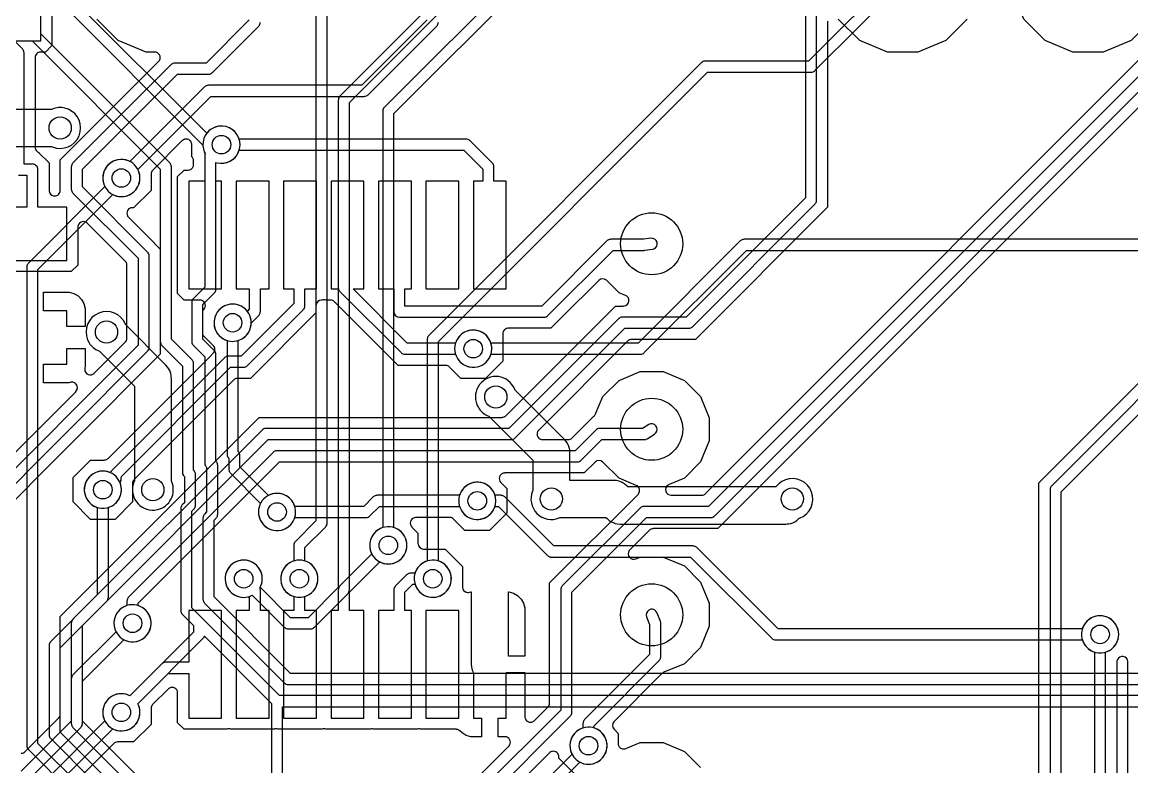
# Model space of a CAD drawing. Header units: inches. Extents: x 0 to 2.56, y 0 to 2.2.
# Drawn here: x 0.355 to 0.953, y 1.591 to 1.992 of the extents above; entities that cross this region are included whole.
import ezdxf

# ---------------------------------------------------------------- set-up
doc = ezdxf.new("R2010")
doc.units = ezdxf.units.IN

msp = doc.modelspace()

# ---------------------------------------------------------------- linework, layer by layer
at = {"layer": '16_copper_3V3'}
for points in [[(1.31646, 1.629), (0.49324, 1.629), (0.446, 1.67624), (0.446, 1.72847), (0.44712, 1.72959, 0.144304), (0.44793, 1.73108), (0.44795, 1.73137), (0.448, 1.73172), (0.448, 1.74828), (0.44795, 1.74862), (0.44793, 1.74895), (0.44789, 1.74904), (0.44788, 1.74913, 0.053914), (0.44752, 1.74991), (0.44733, 1.75013), (0.44712, 1.75041), (0.447, 1.75053), (0.447, 1.80787), (0.44695, 1.8082), (0.44693, 1.80854, 0.087654), (0.44652, 1.8095), (0.44633, 1.80972), (0.44612, 1.80999), (0.435, 1.82111), (0.435, 1.914), (0.43495, 1.91433), (0.43493, 1.91467, 0.087654), (0.43452, 1.91563), (0.43433, 1.91585), (0.43412, 1.91612), (0.36453, 1.98572), (0.36453, 2.05193)], [(0.29453, 1.98193), (0.35983, 1.98193), (0.429, 1.91276), (0.429, 1.81987), (0.42905, 1.81954), (0.42907, 1.8192, 0.087654), (0.42948, 1.81824), (0.42967, 1.81802), (0.42988, 1.81775), (0.441, 1.80663), (0.441, 1.74928), (0.44105, 1.74895), (0.44107, 1.74862, 0.087654), (0.44148, 1.74766), (0.44167, 1.74744), (0.44188, 1.74716), (0.442, 1.74704), (0.442, 1.73296), (0.44088, 1.73184), (0.44068, 1.73157), (0.44046, 1.73131, 0.087651), (0.44007, 1.73035), (0.44005, 1.73006), (0.44, 1.72972), (0.44, 1.675), (0.44005, 1.67467), (0.44007, 1.67433, 0.087654), (0.44048, 1.67337), (0.44067, 1.67315), (0.44088, 1.67288), (0.447, 1.66676), (0.447, 1.66324), (0.41262, 1.62887), (0.41184, 1.62927, 1), (0.40416, 1.61073), (0.40566, 1.61025, 0.612801), (0.41727, 1.62384), (0.41687, 1.62462), (0.45212, 1.65988), (0.45232, 1.66015), (0.45254, 1.6604, 0.01577), (0.45263, 1.66056), (0.45275, 1.66088), (0.45279, 1.66097), (0.489, 1.62476), (0.489, 1.35124)], [(0.339, 1.19276), (0.49412, 1.34788), (0.49432, 1.34815), (0.49454, 1.3484, 0.087651), (0.49493, 1.34937), (0.49495, 1.34966), (0.495, 1.35), (0.495, 1.491), (0.53046, 1.491), (0.53073, 1.49016, 1), (0.54927, 1.49784), (0.54855, 1.49924, 0.6128), (0.53073, 1.49784), (0.53046, 1.497), (0.495, 1.497), (0.495, 1.623), (1.31646, 1.623)]]:
    msp.add_lwpolyline(points, format="xyb", dxfattribs=at)
at = {"layer": '16_copper_5V'}
for points in [[(0.37588, 2.00188), (0.452, 1.92576), (0.452, 1.92521, 0.078702), (0.45273, 1.92216), (0.453, 1.92164), (0.453, 1.84924), (0.44688, 1.84312), (0.44668, 1.84285), (0.44646, 1.8426, 0.087651), (0.44607, 1.84163), (0.44605, 1.84134), (0.446, 1.841), (0.446, 1.81984), (0.44605, 1.81951), (0.44607, 1.81918, 0.087654), (0.44648, 1.81821), (0.44667, 1.81799), (0.44688, 1.81772), (0.453, 1.8116), (0.453, 1.75426), (0.45305, 1.75392), (0.45307, 1.75359), (0.45311, 1.7535), (0.45312, 1.75341, 0.053914), (0.45348, 1.75263), (0.45367, 1.75241), (0.45388, 1.75213), (0.454, 1.75201), (0.454, 1.72799), (0.45288, 1.72687), (0.45268, 1.7266), (0.45246, 1.72634, 0.087651), (0.45207, 1.72538), (0.45205, 1.72509), (0.452, 1.72474), (0.452, 1.681), (0.45205, 1.68067), (0.45207, 1.68033, 0.087654), (0.45248, 1.67937), (0.45267, 1.67915), (0.45288, 1.67888), (0.49588, 1.63588), (0.49615, 1.63568), (0.4964, 1.63546, 0.087651), (0.49737, 1.63507), (0.49766, 1.63505), (0.498, 1.635), (1.308, 1.635)], [(1.30676, 1.641), (0.49924, 1.641), (0.458, 1.68224), (0.458, 1.7235), (0.45912, 1.72462, 0.144304), (0.45993, 1.72611), (0.45995, 1.7264), (0.46, 1.72674), (0.46, 1.75326), (0.45995, 1.75359), (0.45993, 1.75392, 0.087654), (0.45952, 1.75488), (0.45933, 1.7551), (0.45912, 1.75538), (0.459, 1.7555), (0.459, 1.81284), (0.45895, 1.81317), (0.45893, 1.81351, 0.087654), (0.45852, 1.81447), (0.45833, 1.81469), (0.45812, 1.81496), (0.452, 1.82108), (0.452, 1.83976), (0.45812, 1.84588), (0.45832, 1.84615), (0.45854, 1.8464, 0.087651), (0.45893, 1.84737), (0.45895, 1.84766), (0.459, 1.848), (0.459, 1.91646), (0.45966, 1.91625, 1), (0.46434, 1.93575), (0.46279, 1.936, 0.24008), (0.45437, 1.93251), (0.4541, 1.93214), (0.381, 2.00524)]]:
    msp.add_lwpolyline(points, format="xyb", dxfattribs=at)
at = {"layer": '16_copper_GND'}
for points in [[(0.32954, 1.83983, 0.461008), (0.33716, 1.85478), (0.33696, 1.85516), (0.33696, 1.925), (0.3704, 1.925), (0.37078, 1.92481, 1), (0.37922, 1.94519), (0.37758, 1.94573, 0.158384), (0.37078, 1.94519), (0.3704, 1.945), (0.33519, 1.945), (0.33481, 1.94519, 0.36892), (0.32117, 1.94077), (0.32039, 1.93922), (0.32026, 1.93882), (0.31989, 1.93845, 0.158205), (0.31709, 1.93295), (0.31696, 1.93139, 0.000218), (0.31696, 1.93138), (0.31696, 1.85516), (0.31677, 1.85478, 0.560029), (0.32783, 1.83956)], [(0.42758, 1.72927, 0.461008), (0.43519, 1.74422), (0.435, 1.7446), (0.435, 1.8), (0.43494, 1.80073), (0.43488, 1.80154, 0.118891), (0.43309, 1.80587), (0.43208, 1.80706), (0.43207, 1.80707), (0.43207, 1.80707), (0.41033, 1.82882), (0.41019, 1.82922, 1), (0.38981, 1.82078), (0.39059, 1.81923, 0.158385), (0.39578, 1.81481), (0.39618, 1.81467), (0.415, 1.79586), (0.415, 1.7446), (0.41481, 1.74422, 0.560029), (0.42587, 1.729)], [(0.76723, 1.72152), (0.768, 1.72158, 0.118891), (0.77234, 1.72337), (0.77353, 1.72439), (0.77353, 1.72439), (0.77354, 1.72439, 0.019028), (0.77422, 1.72481), (0.77577, 1.72559, 1), (0.76423, 1.74441), (0.76283, 1.74339), (0.76161, 1.74217), (0.7611, 1.74146), (0.68121, 1.74146), (0.68061, 1.74207, 0.158205), (0.67511, 1.74488), (0.67354, 1.745, 0.000218), (0.67354, 1.745), (0.65, 1.745), (0.65, 1.76), (0.64994, 1.76076), (0.64988, 1.76154, 0.118891), (0.64809, 1.76587), (0.64708, 1.76706), (0.64707, 1.76707), (0.64707, 1.76707), (0.62033, 1.79382), (0.62019, 1.79422, 1), (0.59981, 1.78578), (0.60059, 1.78423, 0.158385), (0.60578, 1.77981), (0.60618, 1.77967), (0.63, 1.75586), (0.63, 1.7396), (0.62981, 1.73922, 0.668179), (0.64422, 1.72481), (0.6446, 1.725), (0.66939, 1.725), (0.67, 1.72439), (0.67059, 1.72389), (0.67117, 1.72339, 0.118893), (0.6755, 1.72159), (0.67706, 1.72146, 0.000218), (0.67707, 1.72146), (0.76646, 1.72146)]]:
    msp.add_lwpolyline(points, format="xyb", close=True, dxfattribs=at)
at = {"layer": '16_copper_GPIO14_TX'}
msp.add_lwpolyline([(0.38612, 1.58012), (0.363, 1.60324), (0.363, 1.85876), (0.40338, 1.89913), (0.40416, 1.89873, 1), (0.41184, 1.91727), (0.41034, 1.91775, 0.612801), (0.39873, 1.90416), (0.39913, 1.90338), (0.35788, 1.86212), (0.35768, 1.86185), (0.35746, 1.8616, 0.087651), (0.35707, 1.86063), (0.35705, 1.86034), (0.357, 1.86), (0.357, 1.602), (0.35705, 1.60167), (0.35707, 1.60133, 0.087654), (0.35748, 1.60037), (0.35767, 1.60015), (0.35788, 1.59988), (0.381, 1.57676)], format="xyb", dxfattribs=at)
at = {"layer": '16_copper_GPIO17'}
msp.add_lwpolyline([(0.82588, 2.01812), (0.77876, 1.971), (0.72295, 1.971), (0.72261, 1.97095), (0.72228, 1.97093, 0.087654), (0.72132, 1.97052), (0.7211, 1.97033), (0.72082, 1.97012), (0.57388, 1.82318), (0.57368, 1.82291), (0.57346, 1.82265, 0.087651), (0.57307, 1.82169), (0.57305, 1.8214), (0.573, 1.82105), (0.573, 1.70154), (0.57216, 1.70127, 0.85408), (0.57679, 1.682), (0.57834, 1.68225, 0.726542), (0.57984, 1.70127), (0.579, 1.70154), (0.579, 1.81981), (0.72419, 1.965), (0.78, 1.965), (0.78033, 1.96505), (0.78067, 1.96507, 0.087654), (0.78163, 1.96548), (0.78185, 1.96567), (0.78212, 1.96588), (0.82987, 2.01362)], format="xyb", dxfattribs=at)
at = {"layer": '16_copper_GPIO2_SDA'}
msp.add_lwpolyline([(0.573, 1.99924), (0.52588, 1.95212), (0.52568, 1.95185), (0.52546, 1.9516, 0.087651), (0.52507, 1.95063), (0.52505, 1.95034), (0.525, 1.95), (0.525, 1.68724), (0.50876, 1.671), (0.49924, 1.671), (0.48287, 1.68738), (0.48327, 1.68816, 1), (0.46473, 1.69584), (0.46425, 1.69434, 0.612801), (0.47784, 1.68273), (0.47862, 1.68313), (0.49588, 1.66588), (0.49615, 1.66568), (0.4964, 1.66546, 0.087651), (0.49737, 1.66507), (0.49766, 1.66505), (0.498, 1.665), (0.51, 1.665), (0.51033, 1.66505), (0.51067, 1.66507, 0.087654), (0.51163, 1.66548), (0.51185, 1.66567), (0.51212, 1.66588), (0.53012, 1.68388), (0.53032, 1.68415), (0.53054, 1.6844, 0.087651), (0.53093, 1.68537), (0.53095, 1.68566), (0.531, 1.686), (0.531, 1.94876), (0.57812, 1.99588)], format="xyb", dxfattribs=at)
at = {"layer": '16_copper_GPIO3_SCL'}
msp.add_lwpolyline([(0.513, 2.004), (0.513, 1.72324), (0.50188, 1.71212), (0.50168, 1.71185), (0.50146, 1.7116, 0.087651), (0.50107, 1.71063), (0.50105, 1.71034), (0.501, 1.71), (0.501, 1.70154), (0.50016, 1.70127, 0.85408), (0.50479, 1.682), (0.50634, 1.68225, 0.726542), (0.50784, 1.70127), (0.507, 1.70154), (0.507, 1.70876), (0.51812, 1.71988), (0.51832, 1.72015), (0.51854, 1.7204, 0.087651), (0.51893, 1.72137), (0.51895, 1.72166), (0.519, 1.722), (0.519, 2.00276)], format="xyb", dxfattribs=at)
at = {"layer": '16_copper_GPIO4'}
msp.add_lwpolyline([(0.55434, 1.70025, 0.726542), (0.55584, 1.71927), (0.555, 1.71954), (0.555, 1.94276), (0.62544, 2.0132), (0.63002, 2.01397), (0.63084, 2.01423, 0.866048), (0.62903, 2.01989), (0.6235, 2.01896), (0.62342, 2.01893), (0.62333, 2.01893, 0.071781), (0.62253, 2.01862), (0.62223, 2.01839), (0.62198, 2.01822, 0.011401), (0.62188, 2.01812), (0.54988, 1.94612), (0.54968, 1.94585), (0.54946, 1.9456, 0.087651), (0.54907, 1.94463), (0.54905, 1.94434), (0.549, 1.944), (0.549, 1.71954), (0.54816, 1.71927, 0.85408), (0.55279, 1.7)], format="xyb", close=True, dxfattribs=at)
at = {"layer": '16_copper_PB0'}
msp.add_lwpolyline([(1.00178, 1.875), (0.744, 1.875), (0.74367, 1.87495), (0.74333, 1.87493, 0.087654), (0.74237, 1.87452), (0.74215, 1.87433), (0.74188, 1.87412), (0.68676, 1.819), (0.60736, 1.819), (0.60708, 1.81984, 1), (0.58855, 1.81216), (0.58926, 1.81076, 0.6128), (0.60708, 1.81216), (0.60736, 1.813), (0.688, 1.813), (0.68833, 1.81305), (0.68867, 1.81307, 0.087654), (0.68963, 1.81348), (0.68985, 1.81367), (0.69012, 1.81388), (0.74524, 1.869), (1.002, 1.869)], format="xyb", dxfattribs=at)
at = {"layer": '16_copper_PB2_CS'}
msp.add_lwpolyline([(0.47012, 1.53212), (0.387, 1.61524), (0.387, 1.63676), (0.40938, 1.65913), (0.41016, 1.65873, 1), (0.41784, 1.67727), (0.41634, 1.67775, 0.612801), (0.40473, 1.66416), (0.40513, 1.66338), (0.38188, 1.64012), (0.38168, 1.63985), (0.38146, 1.6396, 0.087651), (0.38107, 1.63863), (0.38105, 1.63834), (0.381, 1.638), (0.381, 1.614), (0.38105, 1.61367), (0.38107, 1.61333, 0.087654), (0.38148, 1.61237), (0.38167, 1.61215), (0.38188, 1.61188), (0.465, 1.52876)], format="xyb", dxfattribs=at)
at = {"layer": '16_copper_PB3_SDI'}
msp.add_lwpolyline([(0.56634, 1.32225, 0.726542), (0.56784, 1.34127), (0.567, 1.34154), (0.567, 1.50476), (0.65538, 1.59313), (0.65616, 1.59273, 1), (0.66384, 1.61127), (0.66234, 1.61175, 0.612801), (0.65073, 1.59816), (0.65113, 1.59738), (0.56188, 1.50812), (0.56168, 1.50785), (0.56146, 1.5076, 0.087651), (0.56107, 1.50663), (0.56105, 1.50634), (0.561, 1.506), (0.561, 1.34154), (0.56016, 1.34127, 0.85408), (0.56479, 1.322)], format="xyb", close=True, dxfattribs=at)
at = {"layer": '16_copper_PC4_SDA'}
for points in [[(0.49434, 1.71825, 1), (0.48966, 1.73775), (0.48816, 1.73727), (0.48738, 1.73687), (0.472, 1.75224), (0.472, 1.75823), (0.47195, 1.75856), (0.47193, 1.75889, 0.087654), (0.47152, 1.75985), (0.47133, 1.76007), (0.47112, 1.76035), (0.471, 1.76047), (0.471, 1.82046), (0.47184, 1.82073, 1), (0.46416, 1.83927), (0.46276, 1.83855, 0.6128), (0.46416, 1.82073), (0.465, 1.82046), (0.465, 1.75923), (0.46505, 1.75889), (0.46507, 1.75856), (0.46511, 1.75847), (0.46512, 1.75838, 0.053914), (0.46548, 1.7576), (0.46567, 1.75738), (0.46588, 1.7571), (0.466, 1.75698), (0.466, 1.751), (0.46605, 1.75067), (0.46607, 1.75033, 0.087654), (0.46648, 1.74937), (0.46667, 1.74915), (0.46688, 1.74888), (0.48313, 1.73262), (0.48273, 1.73184, 0.560029), (0.49279, 1.718)], [(0.93834, 1.65225, 1), (0.93366, 1.67175), (0.93216, 1.67127, 0.19891), (0.92673, 1.66584), (0.92646, 1.665), (0.76224, 1.665), (0.71846, 1.70878), (0.71819, 1.70898), (0.71794, 1.7092, 0.087651), (0.71697, 1.70959), (0.71668, 1.70961), (0.71634, 1.70966), (0.6413, 1.70966), (0.61484, 1.73612), (0.61457, 1.73632), (0.61431, 1.73654, 0.087651), (0.61335, 1.73693), (0.61306, 1.73695), (0.61272, 1.737), (0.60954, 1.737), (0.60927, 1.73784, 1), (0.59073, 1.73016), (0.59145, 1.72876, 0.6128), (0.60927, 1.73016), (0.60954, 1.731), (0.61147, 1.731), (0.63793, 1.70454), (0.6382, 1.70434), (0.63846, 1.70412, 0.087651), (0.63942, 1.70373), (0.63971, 1.70371), (0.64005, 1.70366), (0.7151, 1.70366), (0.75888, 1.65988), (0.75915, 1.65968), (0.7594, 1.65946, 0.087651), (0.76037, 1.65907), (0.76066, 1.65905), (0.761, 1.659), (0.92646, 1.659), (0.92673, 1.65816, 0.324919), (0.93679, 1.652)]]:
    msp.add_lwpolyline(points, format="xyb", close=True, dxfattribs=at)
at = {"layer": '16_copper_PC5_SCL'}
msp.add_lwpolyline([(0.39812, 1.58612), (0.375, 1.60924), (0.375, 1.65476), (0.40012, 1.67988), (0.40032, 1.68015), (0.40054, 1.6804, 0.087651), (0.40093, 1.68137), (0.40095, 1.68166), (0.401, 1.682), (0.401, 1.73046), (0.40184, 1.73073, 1), (0.39416, 1.74927), (0.39276, 1.74855, 0.6128), (0.39416, 1.73073), (0.395, 1.73046), (0.395, 1.68324), (0.36988, 1.65812), (0.36968, 1.65785), (0.36946, 1.6576, 0.087651), (0.36907, 1.65663), (0.36905, 1.65634), (0.369, 1.656), (0.369, 1.608), (0.36905, 1.60767), (0.36907, 1.60733, 0.087654), (0.36948, 1.60637), (0.36967, 1.60615), (0.36988, 1.60588), (0.393, 1.58276)], format="xyb", dxfattribs=at)
at = {"layer": '1_copper'}
for points in [[(0.59004, 1.90626), (0.57232, 1.90626), (0.57232, 1.84819), (0.59004, 1.84819)], [(0.59004, 1.67492), (0.57232, 1.67492), (0.57232, 1.61685), (0.59004, 1.61685)]]:
    msp.add_lwpolyline(points, close=True, dxfattribs=at)
at = {"layer": '1_copper_3V3'}
for points in [[(0.3415, 1.86358), (0.3785, 1.86358), (0.3785, 1.89232), (0.363, 1.89232), (0.363, 1.9125, 0.414214), (0.36, 1.9155), (0.3555, 1.9155), (0.3555, 1.9755), (0.35545, 1.97583), (0.35543, 1.97617, 0.087654), (0.35502, 1.97713), (0.35483, 1.97735), (0.35462, 1.97762), (0.35031, 1.98193), (0.36453, 1.98193), (0.36453, 2.05193), (0.29453, 2.05193)], [(0.33895, 1.54671), (0.40338, 1.61113), (0.40416, 1.61073, 0.668182), (0.41727, 1.62384), (0.41687, 1.62462), (0.43324, 1.641), (0.44437, 1.641), (0.44437, 1.61685), (0.46209, 1.61685), (0.46209, 1.67492), (0.44437, 1.67492), (0.44437, 1.647), (0.432, 1.647), (0.43167, 1.64695), (0.43133, 1.64693, 0.087654), (0.43037, 1.64652), (0.43015, 1.64633), (0.42988, 1.64612), (0.41262, 1.62887), (0.41184, 1.62927, 0.668182), (0.39873, 1.61616), (0.39913, 1.61538), (0.33895, 1.5552)]]:
    msp.add_lwpolyline(points, format="xyb", dxfattribs=at)
msp.add_lwpolyline([(0.3525, 1.9095), (0.357, 1.9095), (0.357, 1.89232), (0.3415, 1.89232)], dxfattribs=at)
at = {"layer": '1_copper_5V'}
msp.add_lwpolyline([(0.46209, 1.90626), (0.459, 1.90626), (0.459, 1.91646), (0.45966, 1.91625, 0.368918), (0.47127, 1.92216), (0.47154, 1.923), (0.59276, 1.923), (0.603, 1.91276), (0.603, 1.90626), (0.59791, 1.90626), (0.59791, 1.84819), (0.61563, 1.84819), (0.61563, 1.90626), (0.609, 1.90626), (0.609, 1.914), (0.60895, 1.91433), (0.60893, 1.91467, 0.087654), (0.60852, 1.91563), (0.60833, 1.91585), (0.60812, 1.91612), (0.59612, 1.92812), (0.59585, 1.92832), (0.5956, 1.92854, 0.087651), (0.59463, 1.92893), (0.59434, 1.92895), (0.594, 1.929), (0.47154, 1.929), (0.47127, 1.92984, 0.924387), (0.45225, 1.92366), (0.45273, 1.92216), (0.45325, 1.92114), (0.45325, 1.92112), (0.45311, 1.92082, 0.015767), (0.45307, 1.92063), (0.45305, 1.92034), (0.453, 1.92), (0.453, 1.90626), (0.44437, 1.90626), (0.44437, 1.84819), (0.46209, 1.84819)], format="xyb", close=True, dxfattribs=at)
at = {"layer": '1_copper_EEPROM_ID_SD'}
for points in [[(0.477, 1.99324), (0.45376, 1.97), (0.437, 1.97), (0.43667, 1.96995), (0.43633, 1.96993, 0.087654), (0.43537, 1.96952), (0.43515, 1.96933), (0.43488, 1.96912), (0.38188, 1.91612), (0.38168, 1.91585), (0.38146, 1.9156, 0.087651), (0.38107, 1.91463), (0.38105, 1.91434), (0.381, 1.914), (0.381, 1.902), (0.38105, 1.90167), (0.38107, 1.90133, 0.087654), (0.38148, 1.90037), (0.38167, 1.90015), (0.38188, 1.89988), (0.417, 1.86476), (0.417, 1.81796), (0.33004, 1.731)], [(0.33341, 1.72588), (0.42212, 1.81459), (0.42232, 1.81486), (0.42254, 1.81512, 0.087651), (0.42293, 1.81608), (0.42295, 1.81637), (0.423, 1.81672), (0.423, 1.866), (0.42295, 1.86633), (0.42293, 1.86667, 0.087654), (0.42252, 1.86763), (0.42233, 1.86785), (0.42212, 1.86812), (0.387, 1.90324), (0.387, 1.91276), (0.43824, 1.964), (0.455, 1.964), (0.45533, 1.96405), (0.45567, 1.96407, 0.087654), (0.45663, 1.96448), (0.45685, 1.96467), (0.45712, 1.96488), (0.48212, 1.98988), (0.48232, 1.99015), (0.48254, 1.9904, 0.087651), (0.48293, 1.99137), (0.48295, 1.99166), (0.483, 1.992)]]:
    msp.add_lwpolyline(points, format="xyb", dxfattribs=at)
at = {"layer": '1_copper_GND'}
for points in [[(0.37053, 2.05441), (0.37053, 1.97944), (0.36701, 1.97593), (0.3645, 1.97593, 0.414214), (0.3615, 1.97293), (0.3615, 1.9245), (0.36153, 1.92428, 0.259831), (0.36348, 1.9217), (0.36356, 1.92167), (0.369, 1.91623), (0.369, 1.90132), (0.36903, 1.9011, 0.334869), (0.3714, 1.89841), (0.37159, 1.89835), (0.37159, 1.89835, 0.034406), (0.372, 1.89832), (0.372, 1.89832, 0.414214), (0.375, 1.90132), (0.375, 1.91773), (0.42712, 1.96985), (0.42808, 1.97081, 0.572911), (0.42677, 1.97582), (0.42643, 1.97586), (0.42615, 1.97592, 0.015791), (0.42596, 1.97593), (0.42137, 1.97593), (0.4063, 1.98217), (0.39477, 1.9937)], [(0.789, 1.99255), (0.789, 1.89227), (0.78285, 1.88612), (0.72388, 1.82715), (0.72388, 1.82715), (0.71773, 1.821), (0.68325, 1.821), (0.68292, 1.82095), (0.68259, 1.82093, 0.087654), (0.68163, 1.82052), (0.68163, 1.82052), (0.68141, 1.82033), (0.68113, 1.82012), (0.63313, 1.77212), (0.63307, 1.77203), (0.63298, 1.77196, 0.54841), (0.63444, 1.76711), (0.63478, 1.76707), (0.63507, 1.76701, 0.01577), (0.63525, 1.767), (0.64903, 1.767), (0.64936, 1.76705), (0.64969, 1.76707, 0.087654), (0.65066, 1.76748), (0.65088, 1.76767), (0.65115, 1.76788), (0.66282, 1.77955), (0.66283, 1.77955, 0.071787), (0.66345, 1.78014), (0.66366, 1.7805), (0.66383, 1.78077, 0.00789), (0.66387, 1.78085), (0.66773, 1.79018), (0.67648, 1.79893), (0.68791, 1.80366), (0.70028, 1.80366), (0.71171, 1.79893), (0.72046, 1.79018), (0.72519, 1.77875), (0.72519, 1.76638), (0.72046, 1.75495), (0.71171, 1.7462), (0.70344, 1.74277), (0.7032, 1.74263), (0.70296, 1.74252, 0.747777), (0.70458, 1.737), (0.72103, 1.737), (0.72136, 1.73705), (0.72169, 1.73707, 0.087654), (0.72266, 1.73748), (0.72288, 1.73767), (0.72315, 1.73788), (0.98873, 2.00345)], [(0.99748, 1.98675), (0.72973, 1.719), (0.69497, 1.719), (0.69464, 1.71895), (0.69431, 1.71893, 0.087654), (0.69334, 1.71852), (0.69334, 1.71852), (0.69312, 1.71833), (0.69285, 1.71812), (0.68232, 1.70759), (0.68216, 1.70738), (0.68198, 1.70718, 0.747782), (0.68559, 1.7027), (0.68791, 1.70366), (0.70028, 1.70366), (0.71171, 1.69893), (0.72046, 1.69018), (0.72519, 1.67875), (0.72519, 1.66638), (0.72046, 1.65495), (0.71171, 1.6462), (0.70068, 1.64163), (0.70053, 1.64154), (0.70036, 1.64148, 0.057079), (0.69971, 1.64098), (0.69885, 1.64012), (0.6738, 1.61507), (0.67366, 1.61489, 0.392527), (0.6738, 1.61083), (0.676, 1.60863), (0.676, 1.60322), (0.67605, 1.60284), (0.6761, 1.60246, 0.383484), (0.67945, 1.60025), (0.67974, 1.60034), (0.68015, 1.60045), (0.68791, 1.60366), (0.70028, 1.60366), (0.71171, 1.59893), (0.72046, 1.59018)], [(0.35402, 1.59799, 0.197442), (0.35612, 1.59885), (0.37412, 1.61685), (0.37432, 1.61712), (0.37454, 1.61737, 0.087651), (0.37493, 1.61834), (0.37495, 1.61863), (0.375, 1.61897), (0.375, 1.67173), (0.48227, 1.779), (0.61331, 1.779), (0.61365, 1.77905), (0.61398, 1.77907, 0.087654), (0.61494, 1.77948), (0.61516, 1.77967), (0.61544, 1.77988), (0.67456, 1.839), (0.67878, 1.839), (0.67905, 1.83904), (0.67932, 1.83905, 0.747774), (0.67993, 1.84477), (0.67648, 1.8462), (0.66982, 1.85285), (0.66964, 1.85299, 0.39257), (0.66558, 1.85285), (0.64588, 1.83315), (0.64588, 1.83315), (0.63973, 1.827), (0.61669, 1.827), (0.61657, 1.82698), (0.61646, 1.82699, 0.43207), (0.61376, 1.82333), (0.61382, 1.82319), (0.61382, 1.80937), (0.60444, 1.8), (0.59119, 1.8), (0.58507, 1.80612), (0.5848, 1.80632), (0.58454, 1.80654, 0.087651), (0.58358, 1.80693), (0.58329, 1.80695), (0.58295, 1.807), (0.5573, 1.807), (0.52299, 1.84131), (0.52272, 1.84151), (0.52247, 1.84173, 0.087651), (0.5215, 1.84212), (0.52121, 1.84214), (0.52087, 1.84219), (0.51828, 1.84219), (0.51823, 1.84222, 0.147869), (0.51615, 1.8422), (0.51612, 1.84219), (0.516, 1.84219, 0.392132), (0.51303, 1.83942), (0.51303, 1.83941), (0.51303, 1.83939), (0.513, 1.83919), (0.513, 1.8354), (0.4776, 1.8), (0.47069, 1.8), (0.47035, 1.79995), (0.47002, 1.79993), (0.46993, 1.79989), (0.46984, 1.79988, 0.071785), (0.46906, 1.79952), (0.46884, 1.79933), (0.46856, 1.79912), (0.41488, 1.74544), (0.41468, 1.74517), (0.41446, 1.74491, 0.087651), (0.41407, 1.74395), (0.41405, 1.74366), (0.414, 1.74331), (0.414, 1.73337), (0.40463, 1.724), (0.39137, 1.724), (0.382, 1.73337), (0.382, 1.74663), (0.39137, 1.756), (0.39874, 1.756), (0.39908, 1.75605), (0.39941, 1.75607, 0.087654), (0.40037, 1.75648), (0.40059, 1.75667), (0.40087, 1.75688), (0.45584, 1.81185), (0.45756, 1.81357, 0.414231), (0.45756, 1.81781), (0.452, 1.82337), (0.452, 1.83663), (0.45244, 1.83707, 0.572911), (0.45113, 1.84208), (0.45079, 1.84212), (0.45051, 1.84218, 0.015781), (0.45032, 1.84219), (0.44188, 1.84219), (0.43837, 1.8457), (0.43837, 1.90875), (0.44188, 1.91226), (0.444, 1.91226, 0.315117), (0.4468, 1.91424), (0.44689, 1.91444, 0.04798), (0.447, 1.91526), (0.447, 1.91713), (0.44697, 1.91736), (0.44697, 1.91745), (0.44695, 1.91751), (0.44693, 1.9178), (0.44689, 1.91788), (0.44688, 1.91798, 0.053915), (0.44652, 1.91876), (0.44633, 1.91898), (0.44612, 1.91925), (0.446, 1.91937), (0.446, 1.92603), (0.44598, 1.92614, 0.018641), (0.44597, 1.92636), (0.44597, 1.92645), (0.44592, 1.92662), (0.44588, 1.92688, 0.01863), (0.44581, 1.92709), (0.44573, 1.92722), (0.44572, 1.92727), (0.44565, 1.92737), (0.44552, 1.92766, 0.018631), (0.44539, 1.92784), (0.44526, 1.92797), (0.44525, 1.92798), (0.44522, 1.92801), (0.44517, 1.92806), (0.44496, 1.9283, 0.237958), (0.44233, 1.92895), (0.44214, 1.92888), (0.44212, 1.92888), (0.44206, 1.92885), (0.44204, 1.92884), (0.44173, 1.92875, 0.018627), (0.44153, 1.92865), (0.4414, 1.92855), (0.44134, 1.92852), (0.44122, 1.92841), (0.44102, 1.92828, 0.015772), (0.44088, 1.92815), (0.42488, 1.91215), (0.42468, 1.91188), (0.42446, 1.91163, 0.087651), (0.42407, 1.91066), (0.42405, 1.91037), (0.424, 1.91003), (0.424, 1.90137), (0.41463, 1.892), (0.41397, 1.892, 0.57289), (0.41135, 1.88753), (0.41156, 1.88726), (0.41172, 1.88702, 0.015772), (0.41185, 1.88688), (0.42285, 1.87588), (0.429, 1.86973), (0.429, 1.81299), (0.33501, 1.719)], [(0.32844, 1.73788), (0.3834, 1.79284), (0.38344, 1.7929), (0.3835, 1.79295, 0.077878), (0.38408, 1.794), (0.38421, 1.79433), (0.38421, 1.7944), (0.38424, 1.79448, 0.218353), (0.38357, 1.79689), (0.38331, 1.79713), (0.38306, 1.79737, 0.122744), (0.38132, 1.79796), (0.38092, 1.79791), (0.38061, 1.79789, 0.008406), (0.3805, 1.79786), (0.37982, 1.79768), (0.366, 1.79768), (0.366, 1.80768), (0.3785, 1.80768), (0.3785, 1.81605), (0.3885, 1.81605), (0.3885, 1.80636), (0.38832, 1.80568, 0.66337), (0.39268, 1.80229), (0.393, 1.80253), (0.39326, 1.8027, 0.009579), (0.39334, 1.80278), (0.41012, 1.81956), (0.41032, 1.81983), (0.41054, 1.82009, 0.087651), (0.41093, 1.82105), (0.41095, 1.82134), (0.411, 1.82169), (0.411, 1.86103), (0.41095, 1.86136), (0.41093, 1.86169, 0.087654), (0.41052, 1.86266), (0.41033, 1.86288), (0.41012, 1.86315), (0.38963, 1.88365), (0.38954, 1.88371), (0.38946, 1.8838, 0.54841), (0.38462, 1.88234), (0.38457, 1.882), (0.38451, 1.88171, 0.01577), (0.3845, 1.88153), (0.3845, 1.8611), (0.38099, 1.85758), (0.33901, 1.85758)], [(0.59958, 1.58431), (0.617, 1.60173), (0.61707, 1.60182), (0.61715, 1.60189, 0.548403), (0.6157, 1.60674), (0.61535, 1.60678), (0.61507, 1.60684, 0.01577), (0.61488, 1.60685), (0.6112, 1.60685), (0.6112, 1.61685), (0.61563, 1.61685), (0.61563, 1.64126), (0.61567, 1.64132), (0.61573, 1.64146), (0.62563, 1.64146), (0.62563, 1.6176), (0.62565, 1.61749), (0.62564, 1.61738, 0.54841), (0.63009, 1.61498), (0.63037, 1.61519), (0.63061, 1.61535, 0.015772), (0.63075, 1.61548), (0.63812, 1.62285), (0.63832, 1.62312), (0.63854, 1.62337, 0.087651), (0.63893, 1.62434), (0.63895, 1.62463), (0.639, 1.62497), (0.639, 1.68973), (0.68673, 1.73746), (0.68696, 1.73777), (0.6872, 1.73807, 0.383473), (0.6864, 1.742), (0.68612, 1.74214), (0.68576, 1.74235), (0.67648, 1.7462), (0.66782, 1.75485), (0.66764, 1.75499, 0.39257), (0.66358, 1.75485), (0.65773, 1.749), (0.61487, 1.749), (0.61476, 1.74898), (0.61465, 1.74899, 0.548396), (0.61225, 1.74453), (0.61246, 1.74426), (0.61262, 1.74402, 0.015772), (0.61275, 1.74388), (0.616, 1.74063), (0.616, 1.72737), (0.60663, 1.718), (0.59337, 1.718), (0.58725, 1.72412), (0.58698, 1.72432), (0.58673, 1.72454, 0.087651), (0.58576, 1.72493), (0.58547, 1.72495), (0.58513, 1.725), (0.56687, 1.725), (0.56676, 1.72498), (0.56665, 1.72499, 0.548396), (0.56425, 1.72053), (0.56446, 1.72026), (0.56462, 1.72002, 0.015772), (0.56475, 1.71988), (0.568, 1.71663), (0.568, 1.711), (0.56803, 1.71078, 0.392588), (0.571, 1.708), (0.58263, 1.708), (0.592, 1.69863), (0.592, 1.6876), (0.59203, 1.68741), (0.59202, 1.68723, 0.21835), (0.59334, 1.6851), (0.59356, 1.685), (0.59377, 1.68487, 0.136281), (0.59578, 1.6847), (0.5966, 1.68492), (0.59677, 1.68492), (0.59677, 1.64589), (0.59689, 1.64432, 0.078613), (0.59786, 1.64135), (0.59791, 1.64126), (0.59791, 1.61685), (0.60234, 1.61685), (0.60234, 1.60685), (0.5966, 1.60685), (0.59405, 1.60753), (0.59177, 1.60885), (0.59065, 1.60997, 0.144304), (0.58916, 1.61078), (0.58887, 1.6108), (0.58853, 1.61085), (0.56946, 1.61085), (0.56941, 1.61088, 0.167193), (0.56733, 1.61087), (0.5673, 1.61085), (0.54387, 1.61085), (0.54382, 1.61088, 0.167193), (0.54174, 1.61087), (0.54171, 1.61085), (0.51828, 1.61085), (0.51823, 1.61088, 0.167193), (0.51614, 1.61087), (0.51612, 1.61085), (0.49269, 1.61085), (0.49264, 1.61088, 0.167193), (0.49055, 1.61087), (0.49053, 1.61085), (0.4671, 1.61085), (0.46705, 1.61088, 0.167193), (0.46496, 1.61087), (0.46494, 1.61085), (0.44188, 1.61085), (0.43837, 1.61437), (0.43837, 1.6304), (0.43835, 1.63051), (0.43836, 1.63062, 0.54841), (0.43391, 1.63302), (0.43363, 1.63281), (0.43339, 1.63265, 0.015772), (0.43325, 1.63252), (0.42488, 1.62415), (0.42468, 1.62388), (0.42446, 1.62363, 0.087651), (0.42407, 1.62266), (0.42405, 1.62237), (0.424, 1.62203), (0.424, 1.61337), (0.41463, 1.604), (0.40597, 1.604), (0.40564, 1.60395), (0.40531, 1.60393, 0.087654), (0.40434, 1.60352), (0.40412, 1.60333), (0.40385, 1.60312), (0.36385, 1.56312)], [(0.951, 1.05227), (0.951, 1.64713), (0.95098, 1.64729), (0.95098, 1.64746, 0.747713), (0.94532, 1.64847), (0.94532, 1.64847, 0.071779), (0.94505, 1.64766), (0.94504, 1.64745), (0.94503, 1.64741), (0.94503, 1.64734), (0.945, 1.64713), (0.945, 1.05227)], [(0.65337, 1.586), (0.644, 1.59537), (0.644, 1.59603, 0.027981), (0.64397, 1.59636), (0.64397, 1.59645), (0.64392, 1.59662), (0.64388, 1.59688, 0.01863), (0.64381, 1.59709), (0.64373, 1.59722), (0.64372, 1.59727), (0.64365, 1.59737), (0.64352, 1.59766, 0.018631), (0.64339, 1.59784), (0.64326, 1.59797), (0.64325, 1.59798), (0.64322, 1.59801), (0.64317, 1.59806), (0.64296, 1.5983, 0.237958), (0.64033, 1.59895), (0.64014, 1.59888), (0.64012, 1.59888), (0.64006, 1.59885), (0.64004, 1.59884), (0.63973, 1.59875, 0.018627), (0.63953, 1.59865), (0.6394, 1.59855), (0.63934, 1.59852), (0.63922, 1.59841), (0.63902, 1.59828, 0.015772), (0.63888, 1.59815), (0.6066, 1.56588)]]:
    msp.add_lwpolyline(points, format="xyb", dxfattribs=at)
for points in [[(0.92137, 1.97593), (0.9063, 1.98217), (0.89477, 1.9937), (0.88853, 2.00877), (0.88853, 2.02508), (0.89477, 2.04015), (0.9063, 2.05169), (0.92137, 2.05793), (0.93768, 2.05793), (0.95275, 2.05169), (0.96429, 2.04015), (0.97053, 2.02508), (0.97053, 2.00877), (0.96429, 1.9937), (0.95275, 1.98217), (0.93768, 1.97593)], [(0.3785, 1.82805), (0.3785, 1.83642), (0.366, 1.83642), (0.366, 1.84642), (0.37982, 1.84642), (0.38236, 1.84574), (0.38464, 1.84442), (0.38651, 1.84256), (0.38782, 1.84028), (0.3885, 1.83773), (0.3885, 1.82805)], [(0.61677, 1.65031), (0.61677, 1.68492), (0.61695, 1.68492), (0.61949, 1.68424), (0.62177, 1.68292), (0.62363, 1.68106), (0.62495, 1.67878), (0.62563, 1.67624), (0.62563, 1.65031)]]:
    msp.add_lwpolyline(points, close=True, dxfattribs=at)
for points in [[(0.86429, 1.9937), (0.85275, 1.98217), (0.83768, 1.97593), (0.82137, 1.97593), (0.8063, 1.98217), (0.79477, 1.99371)], [(0.903, 1.13297), (0.903, 1.74373), (0.99212, 1.83285)]]:
    msp.add_lwpolyline(points, dxfattribs=at)
at = {"layer": '1_copper_GPIO11_SCK'}
msp.add_lwpolyline([(0.99988, 1.83212), (0.90988, 1.74212), (0.90968, 1.74185), (0.90946, 1.7416, 0.087651), (0.90907, 1.74063), (0.90905, 1.74034), (0.909, 1.74), (0.909, 1.12924)], format="xyb", dxfattribs=at)
msp.add_lwpolyline([(0.915, 1.128), (0.915, 1.73876), (1.00324, 1.827)], dxfattribs=at)
at = {"layer": '1_copper_GPIO14_TX'}
msp.add_lwpolyline([(0.573, 1.99324), (0.53776, 1.958), (0.455, 1.958), (0.45467, 1.95795), (0.45433, 1.95793, 0.087654), (0.45337, 1.95752), (0.45315, 1.95733), (0.45288, 1.95712), (0.41262, 1.91687), (0.41184, 1.91727, 1), (0.40416, 1.89873), (0.40566, 1.89825, 0.078701), (0.40879, 1.898), (0.41034, 1.89825, 0.461008), (0.41727, 1.91184), (0.41687, 1.91262), (0.45624, 1.952), (0.539, 1.952), (0.53933, 1.95205), (0.53967, 1.95207, 0.087654), (0.54063, 1.95248), (0.54085, 1.95267), (0.54112, 1.95288), (0.57812, 1.98988), (0.57832, 1.99015), (0.57854, 1.9904, 0.087651), (0.57893, 1.99137), (0.57895, 1.99166), (0.579, 1.992)], format="xyb", dxfattribs=at)
at = {"layer": '1_copper_GPIO15_RX'}
for points in [[(0.777, 2.05076), (0.777, 1.89724), (0.71276, 1.833), (0.67828, 1.833), (0.67795, 1.83295), (0.67762, 1.83293, 0.087654), (0.67666, 1.83252), (0.67644, 1.83233), (0.67616, 1.83212), (0.61704, 1.773), (0.486, 1.773), (0.48567, 1.77295), (0.48533, 1.77293, 0.087654), (0.48437, 1.77252), (0.48415, 1.77233), (0.48388, 1.77212), (0.38188, 1.67012), (0.38168, 1.66985), (0.38146, 1.6696, 0.087651), (0.38107, 1.66863), (0.38105, 1.66834), (0.381, 1.668), (0.381, 1.61524), (0.354, 1.58824)], [(0.35612, 1.58188), (0.38612, 1.61188), (0.38632, 1.61215), (0.38654, 1.6124, 0.087651), (0.38693, 1.61337), (0.38695, 1.61366), (0.387, 1.614), (0.387, 1.66676), (0.48724, 1.767), (0.61828, 1.767), (0.61862, 1.76705), (0.61895, 1.76707, 0.087654), (0.61991, 1.76748), (0.62013, 1.76767), (0.62041, 1.76788), (0.67953, 1.827), (0.714, 1.827), (0.71433, 1.82705), (0.71467, 1.82707, 0.087654), (0.71563, 1.82748), (0.71585, 1.82767), (0.71612, 1.82788), (0.78212, 1.89388), (0.78232, 1.89415), (0.78254, 1.8944, 0.087651), (0.78293, 1.89537), (0.78295, 1.89566), (0.783, 1.896), (0.783, 2.052)]]:
    msp.add_lwpolyline(points, format="xyb", dxfattribs=at)
at = {"layer": '1_copper_GPIO17'}
msp.add_lwpolyline([(0.56445, 1.67492), (0.561, 1.67492), (0.561, 1.68476), (0.56524, 1.689), (0.56646, 1.689), (0.56673, 1.68816), (0.56745, 1.68676, 1), (0.58455, 1.69724), (0.58363, 1.69851, 0.560027), (0.56673, 1.69584), (0.56646, 1.695), (0.564, 1.695, 0.14431), (0.56237, 1.69452), (0.56215, 1.69433), (0.56188, 1.69412), (0.55588, 1.68812), (0.55568, 1.68785), (0.55546, 1.6876, 0.087651), (0.55507, 1.68663), (0.55505, 1.68634), (0.555, 1.686), (0.555, 1.67492), (0.54673, 1.67492), (0.54673, 1.61685), (0.56445, 1.61685)], format="xyb", close=True, dxfattribs=at)
at = {"layer": '1_copper_GPIO22'}
for points in [[(1.01188, 2.01812), (0.72476, 1.731), (0.69, 1.731), (0.68967, 1.73095), (0.68933, 1.73093, 0.087654), (0.68837, 1.73052), (0.68815, 1.73033), (0.68788, 1.73012), (0.64588, 1.68812), (0.64568, 1.68785), (0.64546, 1.6876, 0.087651), (0.64507, 1.68663), (0.64505, 1.68634), (0.645, 1.686), (0.645, 1.62124), (0.60119, 1.57743)], [(0.60455, 1.57231), (0.65012, 1.61788), (0.65032, 1.61815), (0.65054, 1.6184, 0.087651), (0.65093, 1.61937), (0.65095, 1.61966), (0.651, 1.62), (0.651, 1.68476), (0.69124, 1.725), (0.726, 1.725), (0.72633, 1.72505), (0.72667, 1.72507, 0.087654), (0.72763, 1.72548), (0.72785, 1.72567), (0.72812, 1.72588), (1.01524, 2.013)]]:
    msp.add_lwpolyline(points, format="xyb", dxfattribs=at)
at = {"layer": '1_copper_GPIO2_SDA'}
msp.add_lwpolyline([(0.48768, 1.67492), (0.483, 1.67492), (0.483, 1.686), (0.48295, 1.68633), (0.48293, 1.68667, 0.01577), (0.48288, 1.68685), (0.48275, 1.68714), (0.48327, 1.68816), (0.48375, 1.68966, 1), (0.46425, 1.69434), (0.464, 1.69279, 0.509525), (0.47634, 1.68225), (0.477, 1.68246), (0.477, 1.67492), (0.46996, 1.67492), (0.46996, 1.61685), (0.48768, 1.61685)], format="xyb", close=True, dxfattribs=at)
at = {"layer": '1_copper_GPIO3_SCL'}
msp.add_lwpolyline([(0.51327, 1.67492), (0.507, 1.67492), (0.507, 1.68246), (0.50784, 1.68273, 1), (0.50016, 1.70127), (0.49876, 1.70055, 0.6128), (0.50016, 1.68273), (0.501, 1.68246), (0.501, 1.67492), (0.49555, 1.67492), (0.49555, 1.61685), (0.51327, 1.61685)], format="xyb", close=True, dxfattribs=at)
at = {"layer": '1_copper_GPIO4'}
msp.add_lwpolyline([(0.53886, 1.67492), (0.531, 1.67492), (0.531, 1.68476), (0.54738, 1.70113), (0.54816, 1.70073, 1), (0.55584, 1.71927), (0.55434, 1.71975, 0.612801), (0.54273, 1.70616), (0.54313, 1.70538), (0.52588, 1.68812), (0.52568, 1.68785), (0.52546, 1.6876, 0.087651), (0.52507, 1.68663), (0.52505, 1.68634), (0.525, 1.686), (0.525, 1.67492), (0.52114, 1.67492), (0.52114, 1.61685), (0.53886, 1.61685)], format="xyb", close=True, dxfattribs=at)
at = {"layer": '1_copper_PB0'}
msp.add_lwpolyline([(0.60016, 1.80625, 1), (0.59547, 1.82575), (0.59398, 1.82527, 0.19891), (0.58855, 1.81984), (0.58828, 1.819), (0.56227, 1.819), (0.53308, 1.84819), (0.53886, 1.84819), (0.53886, 1.90626), (0.52114, 1.90626), (0.52114, 1.84819), (0.52512, 1.84819), (0.52512, 1.84818, 0.071785), (0.52548, 1.8474), (0.52567, 1.84718), (0.52588, 1.84691), (0.55891, 1.81388), (0.55918, 1.81368), (0.55943, 1.81346, 0.087651), (0.5604, 1.81307), (0.56069, 1.81305), (0.56103, 1.813), (0.58828, 1.813), (0.58855, 1.81216, 0.324919), (0.5986, 1.806)], format="xyb", close=True, dxfattribs=at)
at = {"layer": '1_copper_PB1'}
msp.add_lwpolyline([(0.63633, 1.83305), (0.63667, 1.83307, 0.087654), (0.63763, 1.83348), (0.63785, 1.83367), (0.63812, 1.83388), (0.67324, 1.869), (0.69, 1.869), (0.6902, 1.86903), (0.69041, 1.86903), (0.6945, 1.86959), (0.69533, 1.86983, 0.866055), (0.69369, 1.87554), (0.68979, 1.875), (0.672, 1.875), (0.67167, 1.87495), (0.67133, 1.87493, 0.087654), (0.67037, 1.87452), (0.67015, 1.87433), (0.66988, 1.87412), (0.63476, 1.839), (0.561, 1.839), (0.561, 1.84819), (0.56445, 1.84819), (0.56445, 1.90626), (0.54673, 1.90626), (0.54673, 1.84819), (0.555, 1.84819), (0.555, 1.836), (0.55503, 1.83578, 0.392588), (0.558, 1.833), (0.636, 1.833)], format="xyb", close=True, dxfattribs=at)
at = {"layer": '1_copper_PB2_CS'}
msp.add_lwpolyline([(0.41634, 1.65825, 0.726542), (0.41784, 1.67727), (0.417, 1.67754), (0.417, 1.67876), (0.49324, 1.755), (0.654, 1.755), (0.65433, 1.75505), (0.65467, 1.75507, 0.087654), (0.65563, 1.75548), (0.65585, 1.75567), (0.65612, 1.75588), (0.66724, 1.767), (0.69, 1.767), (0.69041, 1.76706), (0.69084, 1.76712), (0.69084, 1.76712), (0.69085, 1.76712), (0.69096, 1.76717), (0.69159, 1.76746), (0.69569, 1.77002), (0.69634, 1.77057, 0.866039), (0.6925, 1.77511), (0.68914, 1.773), (0.666, 1.773), (0.66567, 1.77295), (0.66533, 1.77293, 0.087654), (0.66437, 1.77252), (0.66415, 1.77233), (0.66388, 1.77212), (0.65276, 1.761), (0.492, 1.761), (0.49167, 1.76095), (0.49133, 1.76093, 0.087654), (0.49037, 1.76052), (0.49015, 1.76033), (0.48988, 1.76012), (0.41188, 1.68212), (0.41168, 1.68185), (0.41146, 1.6816, 0.087651), (0.41107, 1.68063), (0.41105, 1.68034), (0.411, 1.68), (0.411, 1.67754), (0.41016, 1.67727), (0.40876, 1.67655, 0.788337), (0.41479, 1.658)], format="xyb", close=True, dxfattribs=at)
at = {"layer": '1_copper_PB3_SDI'}
msp.add_lwpolyline([(0.66234, 1.59225, 0.726542), (0.66384, 1.61127), (0.663, 1.61154), (0.663, 1.61276), (0.69812, 1.64788), (0.69832, 1.64815), (0.69854, 1.6484, 0.087651), (0.69893, 1.64937), (0.69895, 1.64966), (0.699, 1.65), (0.699, 1.668), (0.69897, 1.66818), (0.69898, 1.66836, 0.06891), (0.69877, 1.66916), (0.69686, 1.67372), (0.69642, 1.67445, 0.866036), (0.69133, 1.67141), (0.693, 1.6674), (0.693, 1.65124), (0.65788, 1.61612), (0.65768, 1.61585), (0.65746, 1.6156, 0.087651), (0.65707, 1.61463), (0.65705, 1.61434), (0.657, 1.614), (0.657, 1.61154), (0.65616, 1.61127), (0.65476, 1.61055, 0.788337), (0.66079, 1.592)], format="xyb", close=True, dxfattribs=at)
at = {"layer": '1_copper_PC4_SDA'}
for points in [[(0.47034, 1.82025, 0.32492), (0.478, 1.82921), (0.478, 1.82976), (0.48212, 1.83388), (0.48232, 1.83415), (0.48254, 1.8344, 0.087651), (0.48293, 1.83537), (0.48295, 1.83566), (0.483, 1.836), (0.483, 1.84819), (0.48768, 1.84819), (0.48768, 1.90626), (0.46996, 1.90626), (0.46996, 1.84819), (0.477, 1.84819), (0.477, 1.83724), (0.4759, 1.83614), (0.47563, 1.83651, 1), (0.46037, 1.82349), (0.46149, 1.82237, 0.198912), (0.46879, 1.82)], [(0.49434, 1.71825, 0.240078), (0.50127, 1.72416), (0.50154, 1.725), (0.54, 1.725), (0.54033, 1.72505), (0.54067, 1.72507, 0.087654), (0.54163, 1.72548), (0.54185, 1.72567), (0.54212, 1.72588), (0.54724, 1.731), (0.59046, 1.731), (0.59073, 1.73016, 1), (0.60927, 1.73784), (0.60855, 1.73924, 0.6128), (0.59073, 1.73784), (0.59046, 1.737), (0.546, 1.737), (0.54567, 1.73695), (0.54533, 1.73693, 0.087654), (0.54437, 1.73652), (0.54415, 1.73633), (0.54388, 1.73612), (0.53876, 1.731), (0.50154, 1.731), (0.50127, 1.73184, 1), (0.48273, 1.72416), (0.48345, 1.72276, 0.28203), (0.49279, 1.718)], [(0.75834, 0.86625, 0.461008), (0.76527, 0.87984), (0.76487, 0.88062), (0.93812, 1.05388), (0.93832, 1.05415), (0.93854, 1.0544, 0.087651), (0.93893, 1.05537), (0.93895, 1.05566), (0.939, 1.056), (0.939, 1.65246), (0.93984, 1.65273, 1), (0.93216, 1.67127), (0.93076, 1.67055, 0.6128), (0.93216, 1.65273), (0.933, 1.65246), (0.933, 1.05724), (0.76062, 0.88487), (0.75984, 0.88527, 1), (0.75216, 0.86673), (0.75366, 0.86625, 0.078701), (0.75679, 0.866)]]:
    msp.add_lwpolyline(points, format="xyb", close=True, dxfattribs=at)
at = {"layer": '1_copper_PC5_SCL'}
msp.add_lwpolyline([(0.40034, 1.73025, 0.414214), (0.40775, 1.74234), (0.40727, 1.74384, 0.186226), (0.40793, 1.74637), (0.40795, 1.74666), (0.408, 1.747), (0.408, 1.74704), (0.46696, 1.806), (0.47387, 1.806), (0.4742, 1.80605), (0.47454, 1.80607, 0.087654), (0.4755, 1.80648), (0.47572, 1.80667), (0.47599, 1.80688), (0.50612, 1.83701), (0.50632, 1.83728), (0.50654, 1.83753, 0.087651), (0.50693, 1.8385), (0.50695, 1.83879), (0.507, 1.83913), (0.507, 1.84819), (0.51327, 1.84819), (0.51327, 1.90626), (0.49555, 1.90626), (0.49555, 1.84819), (0.501, 1.84819), (0.501, 1.84037), (0.47263, 1.812), (0.46572, 1.812), (0.46538, 1.81195), (0.46505, 1.81193, 0.087654), (0.46409, 1.81152), (0.46387, 1.81133), (0.46359, 1.81112), (0.40288, 1.75041), (0.40268, 1.75014), (0.40246, 1.74988, 0.056698), (0.40184, 1.74927), (0.40034, 1.74975, 1), (0.39566, 1.73025), (0.39721, 1.73), (0.39879, 1.73)], format="xyb", close=True, dxfattribs=at)
at = {"layer": 'drills_PTH'}
for centre in [(0.69409, 1.87256), (0.69409, 1.77256), (0.69409, 1.67256)]:
    msp.add_circle(centre, 0.01673, dxfattribs=at)
at = {"layer": 'drills_via_1_16'}
for centre, radius in [((0.375, 1.935), 0.006), ((0.462, 1.926), 0.005), ((0.408, 1.908), 0.005), ((0.468, 1.83), 0.005), ((0.4, 1.825), 0.006), ((0.59782, 1.816), 0.005), ((0.61, 1.79), 0.006), ((0.398, 1.74), 0.005), ((0.425, 1.74), 0.006), ((0.6, 1.734), 0.005), ((0.64, 1.735), 0.006), ((0.77, 1.735), 0.006), ((0.492, 1.728), 0.005), ((0.552, 1.71), 0.005), ((0.474, 1.692), 0.005), ((0.504, 1.692), 0.005), ((0.576, 1.692), 0.005), ((0.414, 1.668), 0.005), ((0.936, 1.662), 0.005), ((0.408, 1.62), 0.005), ((0.66, 1.602), 0.005)]:
    msp.add_circle(centre, radius, dxfattribs=at)

doc.saveas('drawing.dxf')
